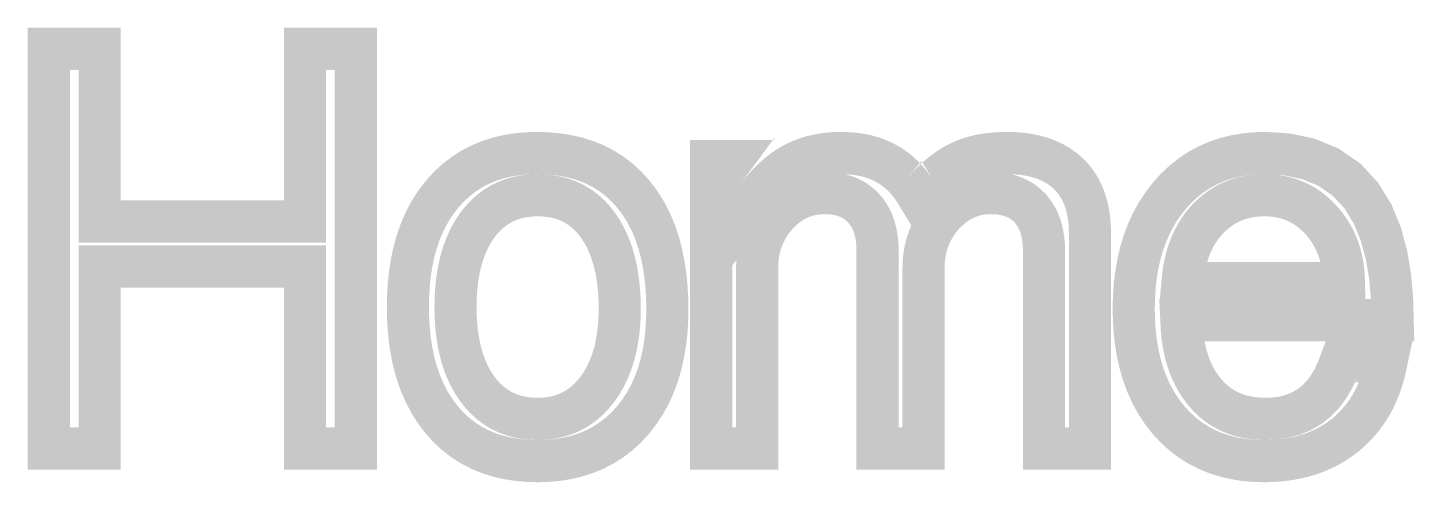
# Model space of a CAD drawing. Header units: metres. Extents: x -109 to 109, y -1 to 43.
# Drawn here: x -105.1 to -98.51, y 4.1 to 6.26 of the extents above; entities that cross this region are included whole.
import ezdxf

# ---------------------------------------------------------------- set-up
doc = ezdxf.new("R2010")
doc.units = ezdxf.units.M
doc.layers.add('MARK', color=5, linetype='Continuous')

msp = doc.modelspace()

# ---------------------------------------------------------------- linework, layer by layer
at = {"layer": 'MARK', "const_width": 0.2}
for points in [[(-103.78319661458333, 5.1230001), (-103.78319661458333, 5.044527680492424), (-103.78319661458333, 4.966055260984849), (-103.78319661458333, 4.887582841477273), (-103.78319661458333, 4.809110421969697), (-103.78319661458333, 4.730638002462121), (-103.78319661458333, 4.652165582954545), (-103.78319661458333, 4.573693163446969), (-103.78319661458333, 4.495220743939394), (-103.78319661458333, 4.416748324431818), (-103.78319661458333, 4.3382759049242425), (-103.78319661458333, 4.259803485416667), (-103.78319661458333, 4.259803485416667), (-103.76121525804925, 4.259803485416667), (-103.73923390151515, 4.259803485416667), (-103.71725254498106, 4.259803485416667), (-103.69527118844697, 4.259803485416667), (-103.67328983191288, 4.259803485416667), (-103.65130847537878, 4.259803485416667), (-103.6293271188447, 4.259803485416667), (-103.6073457623106, 4.259803485416667), (-103.58536440577652, 4.259803485416667), (-103.56338304924242, 4.259803485416667), (-103.54140169270833, 4.259803485416667), (-103.54140169270833, 4.259803485416667), (-103.54140169270833, 4.432112730208333), (-103.54140169270833, 4.604421975), (-103.54140169270833, 4.7767312197916665), (-103.54140169270833, 4.949040464583334), (-103.54140169270833, 5.121349709375), (-103.54140169270833, 5.293658954166666), (-103.54140169270833, 5.465968198958333), (-103.54140169270833, 5.63827744375), (-103.54140169270833, 5.810586688541667), (-103.54140169270833, 5.982895933333333), (-103.54140169270833, 6.155205178125), (-103.54140169270833, 6.155205178125), (-103.56338304924242, 6.155205178125), (-103.58536440577652, 6.155205178125), (-103.6073457623106, 6.155205178125), (-103.6293271188447, 6.155205178125), (-103.65130847537878, 6.155205178125), (-103.67328983191288, 6.155205178125), (-103.69527118844697, 6.155205178125), (-103.71725254498106, 6.155205178125), (-103.73923390151515, 6.155205178125), (-103.76121525804925, 6.155205178125), (-103.78319661458333, 6.155205178125), (-103.78319661458333, 6.155205178125), (-103.78319661458333, 6.080750632670455), (-103.78319661458333, 6.006296087215909), (-103.78319661458333, 5.931841541761363), (-103.78319661458333, 5.857386996306818), (-103.78319661458333, 5.782932450852273), (-103.78319661458333, 5.708477905397727), (-103.78319661458333, 5.634023359943182), (-103.78319661458333, 5.559568814488636), (-103.78319661458333, 5.48511426903409), (-103.78319661458333, 5.4106597235795455), (-103.78319661458333, 5.336205178125), (-103.78319661458333, 5.336205178125), (-103.8718329782197, 5.336205178125), (-103.96046934185605, 5.336205178125), (-104.04910570549242, 5.336205178125), (-104.13774206912879, 5.336205178125), (-104.22637843276515, 5.336205178125), (-104.31501479640151, 5.336205178125), (-104.40365116003788, 5.336205178125), (-104.49228752367424, 5.336205178125), (-104.5809238873106, 5.336205178125), (-104.66956025094697, 5.336205178125), (-104.75819661458333, 5.336205178125), (-104.75819661458333, 5.336205178125), (-104.75819661458333, 5.4106597235795455), (-104.75819661458333, 5.48511426903409), (-104.75819661458333, 5.559568814488636), (-104.75819661458333, 5.634023359943182), (-104.75819661458333, 5.708477905397727), (-104.75819661458333, 5.782932450852273), (-104.75819661458333, 5.857386996306818), (-104.75819661458333, 5.931841541761363), (-104.75819661458333, 6.006296087215909), (-104.75819661458333, 6.080750632670455), (-104.75819661458333, 6.155205178125), (-104.75819661458333, 6.155205178125), (-104.7801787405303, 6.155205178125), (-104.80216086647727, 6.155205178125), (-104.82414299242424, 6.155205178125), (-104.8461251183712, 6.155205178125), (-104.86810724431818, 6.155205178125), (-104.89008937026514, 6.155205178125), (-104.91207149621212, 6.155205178125), (-104.93405362215908, 6.155205178125), (-104.95603574810606, 6.155205178125), (-104.97801787405302, 6.155205178125), (-105, 6.155205178125), (-105, 6.155205178125), (-105, 5.982895933333333), (-105, 5.810586688541666), (-105, 5.63827744375), (-105, 5.4659681989583335), (-105, 5.293658954166666), (-105, 5.121349709375), (-105, 4.949040464583334), (-105, 4.7767312197916665), (-105, 4.604421975), (-105, 4.432112730208333), (-105, 4.259803485416667), (-105, 4.259803485416667), (-104.97801787405302, 4.259803485416667), (-104.95603574810606, 4.259803485416667), (-104.93405362215908, 4.259803485416667), (-104.91207149621212, 4.259803485416667), (-104.89008937026514, 4.259803485416667), (-104.86810724431818, 4.259803485416667), (-104.8461251183712, 4.259803485416667), (-104.82414299242424, 4.259803485416667), (-104.80216086647727, 4.259803485416667), (-104.7801787405303, 4.259803485416667), (-104.75819661458333, 4.259803485416667), (-104.75819661458333, 4.259803485416667), (-104.75819661458333, 4.3382759049242425), (-104.75819661458333, 4.416748324431818), (-104.75819661458333, 4.495220743939393), (-104.75819661458333, 4.573693163446969), (-104.75819661458333, 4.652165582954545), (-104.75819661458333, 4.730638002462121), (-104.75819661458333, 4.809110421969697), (-104.75819661458333, 4.887582841477273), (-104.75819661458333, 4.966055260984849), (-104.75819661458333, 5.044527680492425), (-104.75819661458333, 5.1230001), (-104.75819661458333, 5.1230001), (-104.66956025094697, 5.1230001), (-104.5809238873106, 5.1230001), (-104.49228752367424, 5.1230001), (-104.40365116003788, 5.1230001), (-104.31501479640151, 5.1230001), (-104.22637843276515, 5.1230001), (-104.13774206912879, 5.1230001), (-104.04910570549242, 5.1230001), (-103.96046934185605, 5.1230001), (-103.8718329782197, 5.1230001), (-103.78319661458333, 5.1230001)], [(-102.2245, 5.467504331770833), (-102.25593534999427, 5.501932479805387), (-102.29024591640118, 5.533493997409632), (-102.32727119932198, 5.561820501204536), (-102.36674329566183, 5.586623853817197), (-102.40831045905462, 5.6077304732236986), (-102.45157565994523, 5.625096187293906), (-102.49613868069264, 5.638798271433448), (-102.54163049986539, 5.6490100622270525), (-102.58773408669592, 5.655968138785303), (-102.63419183068491, 5.659941118779017), (-102.68080338541667, 5.661205178125), (-102.68080338541667, 5.661205178125), (-102.72684040282441, 5.65990533967198), (-102.7727135239426, 5.6558280897403), (-102.81821206589447, 5.648707488513958), (-102.86306996868109, 5.638294497861782), (-102.9069672274589, 5.624382792722127), (-102.94954165341028, 5.606838921256493), (-102.99041318665356, 5.58563054960328), (-103.02921876202481, 5.560843968838291), (-103.06565032591813, 5.5326832376146395), (-103.09948550698186, 5.501449205324667), (-103.13060253906251, 5.467504331770833), (-103.13060253906251, 5.467504331770833), (-103.16243143714085, 5.426266222864396), (-103.19053020542866, 5.382400150338526), (-103.21485668012727, 5.3363331734652855), (-103.2354844568273, 5.288493462572809), (-103.25257676751659, 5.239277626511766), (-103.26635555945673, 5.189031445930381), (-103.27707317266812, 5.138042904354883), (-103.28499038457703, 5.08654382464591), (-103.29036151061698, 5.034716201676053), (-103.29342553572938, 4.982700286022003), (-103.29440169270833, 4.9306026390625), (-103.29440169270833, 4.9306026390625), (-103.29343510804944, 4.878553399305856), (-103.29040115820814, 4.826584378197107), (-103.28508259738942, 4.774800156721598), (-103.27724218594493, 4.7233384424714195), (-103.26662679844792, 4.672378099329284), (-103.25297585207693, 4.622147315681549), (-103.23603566215681, 4.572930215460911), (-103.21558085069077, 4.525069051354299), (-103.19144232972953, 4.478958094375189), (-103.16353838460081, 4.435025393881677), (-103.13190169270834, 4.3937009463541665), (-103.13190169270834, 4.3937009463541665), (-103.10063590922337, 4.35942073975995), (-103.06653932684881, 4.327956957269269), (-103.02975979113424, 4.2996775519901), (-102.99055107595994, 4.274876009264035), (-102.9492520407117, 4.253736375407494), (-102.90625030379776, 4.236316221532556), (-102.86194105717117, 4.222551844155135), (-102.81669222140604, 4.2122814197725775), (-102.7708224096205, 4.205276709499828), (-102.72459216131779, 4.201274192665746), (-102.678205078125, 4.2000001), (-102.678205078125, 4.2000001), (-102.63213150482457, 4.201292808450367), (-102.58621972212975, 4.205345832177191), (-102.54067719467919, 4.212420689371911), (-102.49576535874357, 4.222762254938343), (-102.45179822226585, 4.236573806093871), (-102.40913108377532, 4.253987901064852), (-102.36813724236639, 4.2750390205878395), (-102.32917452361241, 4.299646334225661), (-102.29254853879772, 4.327613909196784), (-102.25848261448662, 4.35865024738427), (-102.2271025390625, 4.392401792708333), (-102.2271025390625, 4.392401792708333), (-102.19538948153476, 4.432790565674942), (-102.16726389242696, 4.475755626399928), (-102.14280366027307, 4.52090953475258), (-102.12197510763446, 4.5678511866434315), (-102.10465231516383, 4.616198361161922), (-102.09064383601968, 4.665609556381768), (-102.07971957490605, 4.715794440872846), (-102.07163324668416, 4.7665153450576225), (-102.0661387276416, 4.81758317742145), (-102.06300058850078, 4.868850703305296), (-102.062, 4.920205178125), (-102.062, 4.920205178125), (-102.06294378268855, 4.973171636984784), (-102.06591046647067, 5.026062681696262), (-102.07112131422089, 5.078779085846663), (-102.07882180680411, 5.131188621543872), (-102.08927924798947, 5.183116989310346), (-102.10277620964148, 5.234337782264491), (-102.11959772257774, 5.284562928384925), (-102.1400101547975, 5.333436484522236), (-102.16423093020313, 5.380536346383129), (-102.19239138004362, 5.425389424656814), (-102.2245, 5.467504331770833)], [(-101.85399999999998, 5.622205178125), (-101.85399999999998, 5.498350478787879), (-101.85399999999998, 5.374495779450758), (-101.85399999999998, 5.2506410801136365), (-101.85399999999998, 5.126786380776515), (-101.85399999999998, 5.002931681439394), (-101.85399999999998, 4.879076982102273), (-101.85399999999998, 4.755222282765152), (-101.85399999999998, 4.63136758342803), (-101.85399999999998, 4.507512884090909), (-101.85399999999998, 4.383658184753788), (-101.85399999999998, 4.259803485416667), (-101.85399999999998, 4.259803485416667), (-101.83414530066287, 4.259803485416667), (-101.81429060132575, 4.259803485416667), (-101.79443590198862, 4.259803485416667), (-101.7745812026515, 4.259803485416667), (-101.75472650331439, 4.259803485416667), (-101.73487180397727, 4.259803485416667), (-101.71501710464014, 4.259803485416667), (-101.69516240530302, 4.259803485416667), (-101.6753077059659, 4.259803485416667), (-101.65545300662878, 4.259803485416667), (-101.63559830729166, 4.259803485416667), (-101.63559830729166, 4.259803485416667), (-101.63559830729166, 4.337567275662879), (-101.63559830729166, 4.415331065909091), (-101.63559830729166, 4.493094856155303), (-101.63559830729166, 4.570858646401515), (-101.63559830729166, 4.648622436647727), (-101.63559830729166, 4.726386226893939), (-101.63559830729166, 4.804150017140151), (-101.63559830729166, 4.881913807386364), (-101.63559830729166, 4.9596775976325755), (-101.63559830729166, 5.037441387878788), (-101.63559830729166, 5.115205178125), (-101.63559830729166, 5.115205178125), (-101.63491348648475, 5.140234424044955), (-101.63279420747637, 5.165182709790836), (-101.62915044895274, 5.189953803831154), (-101.6239073942479, 5.2144358690315435), (-101.61701274584217, 5.2385046339743075), (-101.60844338677639, 5.262028958015558), (-101.59820998173602, 5.284878437161771), (-101.58635827727265, 5.306932013783555), (-101.57296653052191, 5.3280860722676255), (-101.55813946417238, 5.348260507517632), (-101.54199999999999, 5.367401792708334), (-101.54199999999999, 5.367401792708334), (-101.52585725382734, 5.3842805598707875), (-101.50866437669055, 5.400087345403196), (-101.49041325291762, 5.414658301496376), (-101.47112555508784, 5.427825262249641), (-101.45085867120517, 5.439427431546006), (-101.4297078107445, 5.4493259079395795), (-101.40780245823856, 5.457418394698828), (-101.38529686232539, 5.463650443284774), (-101.36235637300626, 5.4680200771711895), (-101.33914297689219, 5.470574707138874), (-101.31580338541666, 5.471401792708333), (-101.31580338541666, 5.471401792708333), (-101.29715293152783, 5.470951376862461), (-101.27855125971439, 5.4695359211738905), (-101.26006205700642, 5.467054927330555), (-101.2417681827711, 5.463405663401369), (-101.2237740459961, 5.458489527088619), (-101.20620591657567, 5.452221229197147), (-101.18920861186264, 5.444540246937137), (-101.17293729366736, 5.435422650358024), (-101.15754441735731, 5.424890073691964), (-101.14316402794651, 5.413012329968531), (-101.12989746093749, 5.3999017927083335), (-101.12989746093749, 5.3999017927083335), (-101.11715032640416, 5.384821733503608), (-101.10582778789748, 5.3686443703287825), (-101.09597733076983, 5.351530154161229), (-101.0875954330086, 5.333649996641741), (-101.08063530075198, 5.3151690881559315), (-101.07501902532017, 5.29623564521279), (-101.0706502975685, 5.276975338067328), (-101.06742511596768, 5.257490295592266), (-101.06523951239788, 5.237860949223076), (-101.06399442099894, 5.218149186325779), (-101.06359830729166, 5.198401792708333), (-101.06359830729166, 5.198401792708333), (-101.06359830729166, 5.113074673863636), (-101.06359830729166, 5.027747555018939), (-101.06359830729166, 4.942420436174243), (-101.06359830729166, 4.857093317329546), (-101.06359830729166, 4.7717661984848485), (-101.06359830729166, 4.686439079640151), (-101.06359830729166, 4.601111960795454), (-101.06359830729166, 4.515784841950757), (-101.06359830729166, 4.430457723106061), (-101.06359830729166, 4.345130604261364), (-101.06359830729166, 4.259803485416667), (-101.06359830729166, 4.259803485416667), (-101.04374360795454, 4.259803485416667), (-101.02388890861741, 4.259803485416667), (-101.00403420928029, 4.259803485416667), (-100.98417950994317, 4.259803485416667), (-100.96432481060606, 4.259803485416667), (-100.94447011126893, 4.259803485416667), (-100.92461541193181, 4.259803485416667), (-100.9047607125947, 4.259803485416667), (-100.88490601325756, 4.259803485416667), (-100.86505131392045, 4.259803485416667), (-100.84519661458333, 4.259803485416667), (-100.84519661458333, 4.259803485416667), (-100.84519661458333, 4.337567275662879), (-100.84519661458333, 4.415331065909091), (-100.84519661458333, 4.493094856155303), (-100.84519661458333, 4.570858646401515), (-100.84519661458333, 4.648622436647727), (-100.84519661458333, 4.726386226893939), (-100.84519661458333, 4.804150017140151), (-100.84519661458333, 4.881913807386364), (-100.84519661458333, 4.9596775976325755), (-100.84519661458333, 5.037441387878788), (-100.84519661458333, 5.115205178125), (-100.84519661458333, 5.115205178125), (-100.84451179377642, 5.140234424044955), (-100.84239251476804, 5.165182709790836), (-100.83874875624441, 5.189953803831153), (-100.83350570153956, 5.2144358690315435), (-100.82661105313385, 5.2385046339743075), (-100.81804169406806, 5.262028958015558), (-100.80780828902769, 5.284878437161771), (-100.79595658456432, 5.306932013783555), (-100.78256483781357, 5.3280860722676255), (-100.76773777146404, 5.348260507517632), (-100.75159830729166, 5.367401792708334), (-100.75159830729166, 5.367401792708334), (-100.73545556111901, 5.3842805598707875), (-100.7182626839822, 5.400087345403196), (-100.70001156020929, 5.414658301496376), (-100.68072386237951, 5.427825262249641), (-100.66045697849684, 5.439427431546006), (-100.63930611803616, 5.4493259079395795), (-100.61740076553022, 5.457418394698828), (-100.59489516961706, 5.463650443284774), (-100.57195468029794, 5.4680200771711895), (-100.54874128418386, 5.470574707138874), (-100.52540169270833, 5.471401792708333), (-100.52540169270833, 5.471401792708333), (-100.50675164781588, 5.470951334827755), (-100.4881503943281, 5.46953575717763), (-100.46966162860407, 5.467054573342304), (-100.4513682173328, 5.4634050728428), (-100.43337457139674, 5.458488686341905), (-100.41580695254328, 5.452220169318806), (-100.39881015513956, 5.444539052284083), (-100.38253930034034, 5.435421459848801), (-100.36714678696812, 5.424889071336469), (-100.3527665953353, 5.4130117247735345), (-100.33949999999999, 5.3999017927083335), (-100.33949999999999, 5.3999017927083335), (-100.32675226931663, 5.384822016071043), (-100.31542911360518, 5.368644878818958), (-100.30557804959754, 5.351530817383807), (-100.29719558462203, 5.333650739641418), (-100.29023494771273, 5.3151698411693165), (-100.28461824483838, 5.296236349248096), (-100.28024917371681, 5.276975947138015), (-100.27702373359307, 5.257490776526007), (-100.27483795302166, 5.237861280123348), (-100.27359276044372, 5.218149354522764), (-100.27319661458333, 5.198401792708333), (-100.27319661458333, 5.198401792708333), (-100.27319661458333, 5.113074673863636), (-100.27319661458333, 5.027747555018939), (-100.27319661458333, 4.942420436174243), (-100.27319661458333, 4.857093317329546), (-100.27319661458333, 4.7717661984848485), (-100.27319661458333, 4.686439079640151), (-100.27319661458333, 4.601111960795454), (-100.27319661458333, 4.515784841950757), (-100.27319661458333, 4.430457723106061), (-100.27319661458333, 4.345130604261364), (-100.27319661458333, 4.259803485416667), (-100.27319661458333, 4.259803485416667), (-100.25334268465909, 4.259803485416667), (-100.23348875473484, 4.259803485416667), (-100.2136348248106, 4.259803485416667), (-100.19378089488636, 4.259803485416667), (-100.1739269649621, 4.259803485416667), (-100.15407303503787, 4.259803485416667), (-100.13421910511363, 4.259803485416667), (-100.11436517518939, 4.259803485416667), (-100.09451124526514, 4.259803485416667), (-100.0746573153409, 4.259803485416667), (-100.05480338541666, 4.259803485416667), (-100.05480338541666, 4.259803485416667), (-100.05480338541666, 4.352694702272728), (-100.05480338541666, 4.445585919128788), (-100.05480338541666, 4.538477135984849), (-100.05480338541666, 4.631368352840909), (-100.05480338541666, 4.72425956969697), (-100.05480338541666, 4.8171507865530305), (-100.05480338541666, 4.910042003409091), (-100.05480338541666, 5.0029332202651515), (-100.05480338541666, 5.0958244371212125), (-100.05480338541666, 5.1887156539772725), (-100.05480338541666, 5.2816068708333335), (-100.05480338541666, 5.2816068708333335), (-100.05541966887984, 5.309684447864202), (-100.05736097253212, 5.337701019762183), (-100.06077584758835, 5.3655756449103675), (-100.06582330808675, 5.393200443180783), (-100.07266654364186, 5.420434932292443), (-100.08146207793517, 5.447101743778929), (-100.09234368504953, 5.472986105221068), (-100.10540198250702, 5.497842166255815), (-100.12066334487203, 5.521408704663798), (-100.13807454569489, 5.543434011266678), (-100.15749999999998, 5.563705178125), (-100.15749999999998, 5.563705178125), (-100.17923293523938, 5.582483882832599), (-100.20261603053928, 5.599163533728287), (-100.22740791777802, 5.613668317822636), (-100.25335000225557, 5.626001132107999), (-100.28019204543641, 5.636231714443188), (-100.30770991638549, 5.644477618842443), (-100.33571426230313, 5.650884320526926), (-100.364051914659, 5.655608581883361), (-100.39260286328705, 5.658806594108152), (-100.42127525212724, 5.660626629705596), (-100.44999999999999, 5.661205178125), (-100.44999999999999, 5.661205178125), (-100.47141868496566, 5.6609041446627995), (-100.49281901980454, 5.659970662809068), (-100.51417866766377, 5.658356560116937), (-100.53547017422487, 5.656010328532149), (-100.55666003999805, 5.652877486732055), (-100.57770773725696, 5.648901258358235), (-100.59856474220993, 5.644023668667861), (-100.61917369952317, 5.638187164097065), (-100.63946789270811, 5.631336838159875), (-100.65937125029228, 5.623423288790363), (-100.67879915364583, 5.614406024479166), (-100.67879915364583, 5.614406024479166), (-100.69886850490703, 5.603612011913427), (-100.71830647946537, 5.591717356370366), (-100.73712449919549, 5.578863453395167), (-100.75534409617903, 5.565173840660985), (-100.77299270015298, 5.55075507586602), (-100.79010066014104, 5.535698400462221), (-100.80669924261375, 5.520081672396943), (-100.82281934900006, 5.503971278886903), (-100.8384907383904, 5.487423887820173), (-100.85374159271402, 5.470487983332659), (-100.86859830729166, 5.453205178125), (-100.86859830729166, 5.453205178125), (-100.88952900449664, 5.487795527461413), (-100.9134603819739, 5.5203785793294315), (-100.94049304669677, 5.550434645708453), (-100.97058319683698, 5.577425703458989), (-101.00350990644762, 5.6008705965861125), (-101.03888380993, 5.620429371396093), (-101.07620344849055, 5.63596169909365), (-101.1149376247589, 5.6475331889029174), (-101.15459901087203, 5.6553728614974705), (-101.19478665233959, 5.659808267105552), (-101.23519661458333, 5.661205178125), (-101.23519661458333, 5.661205178125), (-101.2571629493695, 5.660836462144311), (-101.27910263220075, 5.659696545782058), (-101.30098385681954, 5.657733504025107), (-101.32276855200928, 5.654894460734575), (-101.34441176953281, 5.651126828259962), (-101.36586127452806, 5.646379951843608), (-101.38705747373936, 5.6406071659506685), (-101.4079338341351, 5.633768208632288), (-101.42841793623077, 5.625831855710399), (-101.44843325841212, 5.6167785402924615), (-101.46790169270832, 5.6066026390624994), (-101.46790169270832, 5.6066026390624994), (-101.48806301370081, 5.594527152473926), (-101.50752484266138, 5.581353117471839), (-101.52628725408634, 5.567200042808791), (-101.54436222117218, 5.5521783799523075), (-101.56177013229615, 5.5363880613046925), (-101.57853688364511, 5.519918147794965), (-101.59469160091122, 5.502847191126249), (-101.61026494106912, 5.485244002850007), (-101.62528788072096, 5.467168613911739), (-101.63979088820643, 5.448673285057719), (-101.65380338541665, 5.429803485416667), (-101.65380338541665, 5.429803485416667), (-101.65380338541665, 5.447294548390151), (-101.65380338541665, 5.464785611363636), (-101.65380338541665, 5.482276674337121), (-101.65380338541665, 5.499767737310606), (-101.65380338541665, 5.5172588002840905), (-101.65380338541665, 5.534749863257575), (-101.65380338541665, 5.552240926231061), (-101.65380338541665, 5.569731989204545), (-101.65380338541665, 5.587223052178031), (-101.65380338541665, 5.604714115151515), (-101.65380338541665, 5.622205178125), (-101.65380338541665, 5.622205178125), (-101.67200307765151, 5.622205178125), (-101.69020276988635, 5.622205178125), (-101.7084024621212, 5.622205178125), (-101.72660215435606, 5.622205178125), (-101.7448018465909, 5.622205178125), (-101.76300153882575, 5.622205178125), (-101.78120123106059, 5.622205178125), (-101.79940092329545, 5.622205178125), (-101.8176006155303, 5.622205178125), (-101.83580030776514, 5.622205178125), (-101.85399999999998, 5.622205178125)], [(-99.62060677083333, 4.868205178125), (-99.52936979166667, 4.868205178125), (-99.4381328125, 4.868205178125), (-99.34689583333333, 4.868205178125), (-99.25565885416667, 4.868205178125), (-99.164421875, 4.868205178125), (-99.07318489583334, 4.868205178125), (-98.98194791666667, 4.868205178125), (-98.8907109375, 4.868205178125), (-98.79947395833334, 4.868205178125), (-98.70823697916667, 4.868205178125), (-98.617, 4.868205178125), (-98.617, 4.868205178125), (-98.61976533048316, 4.971739954046029), (-98.62889691179339, 5.0748885466714775), (-98.64594828652135, 5.177007658391599), (-98.67294368877509, 5.276936674643327), (-98.71235584334943, 5.372616124115916), (-98.76668353988009, 5.460628186973513), (-98.83723549000442, 5.536186701464074), (-98.922518287518, 5.594584855421105), (-99.01822665821899, 5.633717803449884), (-99.11949429878625, 5.654888647785048), (-99.22280338541667, 5.661205178125), (-99.22280338541667, 5.661205178125), (-99.26947343795074, 5.659792240178915), (-99.31595383981235, 5.655373715354639), (-99.36200571492562, 5.647690968062582), (-99.40733612276676, 5.636519515095417), (-99.45160592385233, 5.621697382168259), (-99.49444906750628, 5.603153463539192), (-99.53550271600106, 5.580928106189926), (-99.57444281497196, 5.555178182319386), (-99.61101604757876, 5.5261631833789675), (-99.64505951518325, 5.49421572491005), (-99.67650423177083, 5.459705178125), (-99.67650423177083, 5.459705178125), (-99.70860226606793, 5.418428751576515), (-99.73725093916462, 5.374687319858747), (-99.76233852087654, 5.3288096727954235), (-99.78385136952812, 5.2811497504314495), (-99.80186411376052, 5.232058412727482), (-99.81652101599603, 5.181861334340023), (-99.82801399450264, 5.130845363237113), (-99.83656186265, 5.0792528811338915), (-99.84239341315137, 5.027282135053068), (-99.84573516078433, 4.975091180756207), (-99.84680338541666, 4.922803485416667), (-99.84680338541666, 4.922803485416667), (-99.8457890613594, 4.871294569261096), (-99.84260897071415, 4.819874675496419), (-99.837043696218, 4.7686589543690525), (-99.82885824056697, 4.717797330750822), (-99.81780839096888, 4.667481627524793), (-99.80365173092548, 4.61795183300256), (-99.7861643492971, 4.569499480237056), (-99.7651633070193, 4.522465246779187), (-99.74053291167557, 4.4772275983979), (-99.71225007197303, 4.43418044699409), (-99.68040169270833, 4.3937009463541665), (-99.68040169270833, 4.3937009463541665), (-99.64890936698686, 4.359836202931596), (-99.61474805212451, 4.328667942841235), (-99.57803566722295, 4.300551038175486), (-99.53898682053928, 4.275781983537412), (-99.4978993026122, 4.2545650530308725), (-99.45512557301193, 4.23699137056075), (-99.41103676140173, 4.223036766283442), (-99.36598895458745, 4.212577300830712), (-99.32029900876752, 4.205415666623634), (-99.27423220775243, 4.2013101693909665), (-99.228, 4.2000001), (-99.228, 4.2000001), (-99.19025539069683, 4.200835258551596), (-99.15259163611377, 4.203433686031067), (-99.11510848810788, 4.207936523617179), (-99.07792843850322, 4.214482726200864), (-99.04119791705284, 4.22320176306856), (-99.00508644098845, 4.234204406182957), (-98.96978282440226, 4.247572277001857), (-98.93548785157806, 4.2633475144584665), (-98.90240352792755, 4.281524512509198), (-98.87072004265704, 4.3020457965448236), (-98.8406025390625, 4.324803485416667), (-98.8406025390625, 4.324803485416667), (-98.8126807527055, 4.3492060404717785), (-98.78657804781793, 4.375544917283992), (-98.76245321993628, 4.403706502498904), (-98.740425846494, 4.433537532712901), (-98.72056875955678, 4.464855609897144), (-98.70290596538153, 4.497462279445324), (-98.68741590207979, 4.531156173901936), (-98.67403869045019, 4.565744110878009), (-98.66268545129023, 4.601048968736348), (-98.65324787548951, 4.636914155067067), (-98.64560677083334, 4.673205178125), (-98.64560677083334, 4.673205178125), (-98.66546070075758, 4.673205178125), (-98.68531463068182, 4.673205178125), (-98.70516856060605, 4.673205178125), (-98.7250224905303, 4.673205178125), (-98.74487642045455, 4.673205178125), (-98.76473035037878, 4.673205178125), (-98.78458428030304, 4.673205178125), (-98.80443821022727, 4.673205178125), (-98.82429214015151, 4.673205178125), (-98.84414607007575, 4.673205178125), (-98.864, 4.673205178125), (-98.864, 4.673205178125), (-98.87940883026742, 4.631910343895226), (-98.89803100781018, 4.591965443580079), (-98.92028247378437, 4.553928064589056), (-98.94651672671867, 4.518527276750725), (-98.97691196899996, 4.486636417228615), (-99.01134227121025, 4.4591585383506755), (-99.04931058311351, 4.436824884603715), (-99.09002243476586, 4.419996063949852), (-99.13258037206279, 4.408593910144658), (-99.17617891316104, 4.402196177567989), (-99.220205078125, 4.400205178125), (-99.220205078125, 4.400205178125), (-99.2500008710032, 4.401065020773948), (-99.27968579037032, 4.403762693287465), (-99.30911724508421, 4.408474078480734), (-99.33811544735453, 4.415361986491076), (-99.36646508202355, 4.424558197060376), (-99.39392430987193, 4.436142959092304), (-99.42024233393607, 4.450126591497289), (-99.44518360995967, 4.466439332396256), (-99.46855311137578, 4.484934228712779), (-99.49021542366941, 4.505403375347116), (-99.5101025390625, 4.5276026390625), (-99.5101025390625, 4.5276026390625), (-99.53019624001067, 4.553989890222466), (-99.54814990475742, 4.581877799273441), (-99.56392420138395, 4.611054571285396), (-99.57753576810386, 4.64130174480646), (-99.58904845127883, 4.672409342181139), (-99.59856115073977, 4.704186542847303), (-99.606195194937, 4.736467442573314), (-99.61208327293103, 4.769112698967536), (-99.6163608611199, 4.802008366362588), (-99.61916024482004, 4.835063172200989), (-99.62060677083333, 4.868205178125)], [(-102.964205078125, 5.3193034854166665), (-102.94544296307288, 5.342974603844009), (-102.92487587221846, 5.36509369627725), (-102.90249688390476, 5.3853757651602585), (-102.8783691296005, 5.403540812677856), (-102.85263371898016, 5.41934491956817), (-102.82550332748156, 5.432612293458178), (-102.79724055985416, 5.4432581465941094), (-102.76812700227653, 5.451294568765973), (-102.73843275790112, 5.456818660171455), (-102.70839452879765, 5.459989143069922), (-102.678205078125, 5.4610001), (-102.678205078125, 5.4610001), (-102.64782043092718, 5.4599945582978044), (-102.6175849767239, 5.456835858034676), (-102.58769089423572, 5.451320593940196), (-102.5583771558149, 5.443277384046587), (-102.52992035476491, 5.432594408796273), (-102.5026132957459, 5.419245456310248), (-102.47673339089586, 5.4033051481586085), (-102.45250890984423, 5.384945666355252), (-102.43009397645686, 5.3644144150472055), (-102.40955974451514, 5.342000337767539), (-102.39090169270834, 5.3180001), (-102.39090169270834, 5.3180001), (-102.37027047044472, 5.286434538876911), (-102.35235863716227, 5.253248430393518), (-102.33706974360918, 5.2187734319124734), (-102.32425141425789, 5.183303977189941), (-102.31372029564065, 5.147088117256003), (-102.30528190984595, 5.1103271179149825), (-102.29874428702928, 5.07318003883973), (-102.29392613818612, 5.035770331509893), (-102.29066098831369, 4.9981926396262875), (-102.28879864606711, 4.9605189080095276), (-102.288205078125, 4.922803485416667), (-102.288205078125, 4.922803485416667), (-102.2888393535358, 4.886261904661119), (-102.29082500422633, 4.849769204301884), (-102.29429571315904, 4.813388193235561), (-102.29939722812117, 4.777200432323563), (-102.30628549460396, 4.741310633732888), (-102.315122720792, 4.705851283979116), (-102.32607056479137, 4.670986789593758), (-102.33927974008597, 4.636915920224002), (-102.35487586514603, 4.603870767457618), (-102.37294252822213, 4.572110163535566), (-102.39350423177083, 4.541906024479166), (-102.39350423177083, 4.541906024479166), (-102.41230048610706, 4.518422998628338), (-102.43283534496325, 4.496445849500638), (-102.45512346703049, 4.476250844652719), (-102.47911502184454, 4.458114210846429), (-102.50468609629598, 4.442283564168783), (-102.5316417100517, 4.428946603314945), (-102.5597335642408, 4.418206322161089), (-102.58868837643686, 4.410071159830031), (-102.61823800932633, 4.4044626269154445), (-102.64814294398215, 4.401235883772269), (-102.678205078125, 4.400205178125), (-102.678205078125, 4.400205178125), (-102.70839464258131, 4.401216173011245), (-102.73843301609142, 4.404386780108939), (-102.76812741189666, 4.409911093226244), (-102.79724109707249, 4.417947835855912), (-102.82550394178224, 4.428594097358657), (-102.85263434392974, 4.441861946265378), (-102.8783696958545, 4.457666567593623), (-102.90249733255801, 4.475832142992559), (-102.92487616712425, 4.49611473786844), (-102.94544309867062, 4.518234357363714), (-102.964205078125, 4.541906024479166), (-102.964205078125, 4.541906024479166), (-102.98488834389215, 4.572807494511261), (-103.00292725011386, 4.605325098554717), (-103.01838808147556, 4.639146214543891), (-103.03139664061574, 4.6739856816269985), (-103.04211560664476, 4.7095976238511295), (-103.05072497934043, 4.745778659249309), (-103.05740760768401, 4.782365529266903), (-103.06233977915497, 4.819229948993744), (-103.06568588364138, 4.856272621689429), (-103.06759595805624, 4.8934175125875745), (-103.068205078125, 4.9306068708333335), (-103.068205078125, 4.9306068708333335), (-103.06759596866911, 4.967795885685227), (-103.06568592475564, 5.004940431701696), (-103.06233986759985, 5.0419827590428925), (-103.05740775542085, 5.078846833683824), (-103.05072519114647, 5.115433358601092), (-103.04211587737242, 5.151614046599974), (-103.03139695228961, 5.187225633629739), (-103.01838840081095, 5.222064727581374), (-103.00292752759157, 5.255885436091987), (-102.98488851638592, 5.288402573937125), (-102.964205078125, 5.3193034854166665)], [(-98.84840169270834, 5.0450001), (-98.9181289654356, 5.0450001), (-98.98785623816288, 5.0450001), (-99.05758351089015, 5.0450001), (-99.12731078361742, 5.0450001), (-99.1970380563447, 5.0450001), (-99.26676532907197, 5.0450001), (-99.33649260179924, 5.0450001), (-99.40621987452651, 5.0450001), (-99.47594714725379, 5.0450001), (-99.54567441998105, 5.0450001), (-99.61540169270833, 5.0450001), (-99.61540169270833, 5.0450001), (-99.61269864072813, 5.075092771877457), (-99.60864576045078, 5.105033085955515), (-99.6031304830606, 5.134738278748216), (-99.59603959729942, 5.164106634650798), (-99.5872646213665, 5.193015826852154), (-99.57670906737007, 5.221322724212304), (-99.56429732647753, 5.248865563828916), (-99.5499842726461, 5.27546930869259), (-99.53376397097418, 5.300954528268068), (-99.5156754123255, 5.325149212190877), (-99.49580338541666, 5.347901792708333), (-99.49580338541666, 5.347901792708333), (-99.4762985626706, 5.367208669737956), (-99.45544830154603, 5.385053022654183), (-99.43329632914414, 5.401252118140676), (-99.40992897366525, 5.415641840584464), (-99.38547336062462, 5.42809221463829), (-99.36008928009947, 5.438520295795553), (-99.33395601359544, 5.446897126542227), (-99.30725713781807, 5.453247138885205), (-99.28016675634123, 5.457640772972537), (-99.2528396184188, 5.460182897351715), (-99.22540592447916, 5.4610001), (-99.22540592447916, 5.4610001), (-99.19767116853555, 5.460116565200815), (-99.17005954971872, 5.457368859972126), (-99.14272089501868, 5.452625147398499), (-99.1158311807018, 5.4457836673427895), (-99.08958431619688, 5.436787412690141), (-99.06417848788335, 5.425635826206542), (-99.03979901888552, 5.4123897824447535), (-99.01660155357081, 5.397167618177168), (-98.9946997567107, 5.380132856612114), (-98.97416016347756, 5.36147699694222), (-98.95500423177083, 5.341401792708333), (-98.95500423177083, 5.341401792708333), (-98.93626198073024, 5.318873245804989), (-98.91914110486853, 5.295089663221622), (-98.90377484150811, 5.270136787353566), (-98.89026685134571, 5.244131047967435), (-98.87868307422349, 5.217212864881903), (-98.86904764356723, 5.18953706333988), (-98.8613435675072, 5.161262231661975), (-98.85551765035676, 5.132540982973378), (-98.85148820671668, 5.103512555144482), (-98.84915382308179, 5.074298332123733), (-98.84840169270834, 5.0450001)]]:
    msp.add_lwpolyline(points, close=True, dxfattribs=at)

doc.saveas('drawing.dxf')
